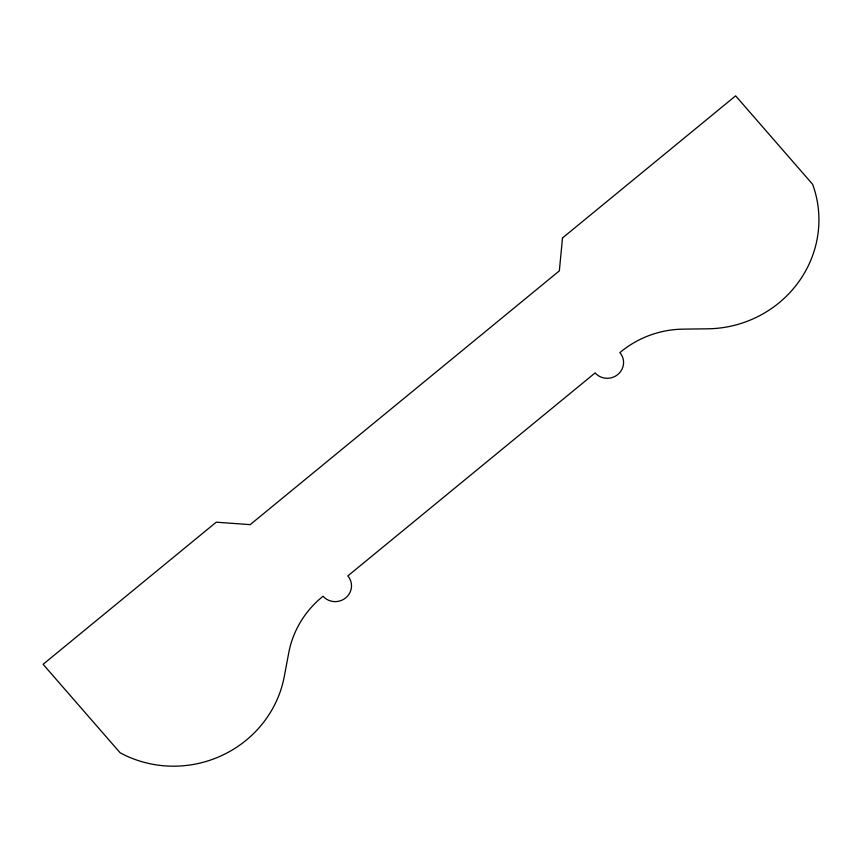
<?xml version="1.0" encoding="UTF-8"?>
<svg xmlns="http://www.w3.org/2000/svg" width="862" height="862" viewBox="0 0 862 862"><rect width="100%" height="100%" fill="white"/><g stroke="black" fill="none" stroke-linecap="round" stroke-linejoin="round"><path stroke-width="1.29" d="M562.498 237.966L559.341 270.873L250.174 524.646L216.233 522.189L43.1 664.3L120.087 752.741A110.853 106.823 -14.5 0 0 284.277 676.498L288.748 652.803A97.061 93.527 -14.5 0 1 323.078 596.224A16.109 15.527 -14.5 0 0 345.716 597.862A16.109 15.527 -14.5 0 0 347.817 575.924L595.146 372.901A16.109 15.527 -14.5 0 0 617.774 374.539A16.109 15.527 -14.5 0 0 619.886 352.601A97.061 93.527 -14.5 0 1 683.06 329.144L707.853 328.81A110.853 106.823 -14.5 0 0 812.618 184.296L735.631 95.854L562.498 237.966"/></g></svg>
